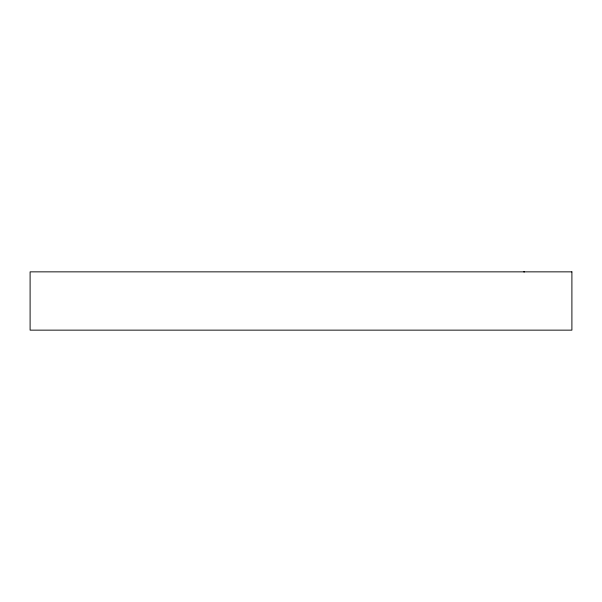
<?xml version="1.0" encoding="UTF-8"?>
<svg xmlns="http://www.w3.org/2000/svg" width="602" height="602" viewBox="0 0 602 602"><rect width="100%" height="100%" fill="white"/><g stroke="black" fill="none" stroke-linecap="round" stroke-linejoin="round"><path stroke-width="0.9" d="M523.74 271.856L524.598 271.856M571.9 271.856L30.1 271.856L30.1 330.144L571.9 330.144L571.9 271.856"/></g></svg>
